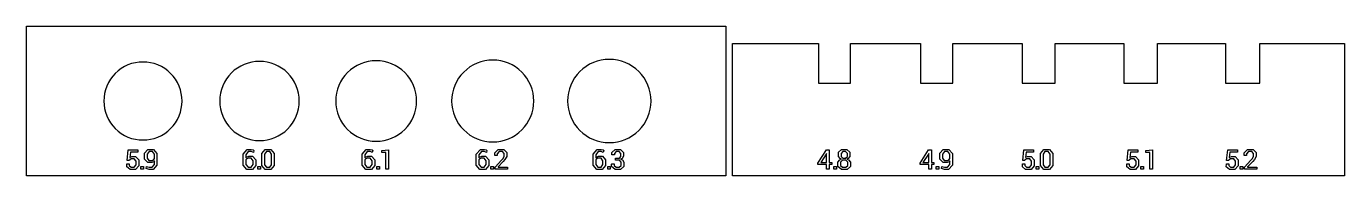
# Model space of a CAD drawing. Header units: millimetres. Extents: x 0 to 199, y 0 to 23.
import ezdxf

# ---------------------------------------------------------------- set-up
doc = ezdxf.new("R2010")
doc.units = ezdxf.units.MM
doc.layers.add('default', color=7, linetype='Continuous')
doc.layers.add('text', color=7, linetype='Continuous')

msp = doc.modelspace()

# ---------------------------------------------------------------- linework, layer by layer
at = {"layer": 'default'}
for points in [[(0, 0), (0, 22.6), (105.6, 22.6), (105.6, 0), (0, 0)], [(119.6, 20), (119.6, 14), (124.4, 14), (124.4, 20), (134.95, 20), (134.95, 14), (139.85, 14), (139.85, 20), (150.3, 20), (150.3, 14), (155.3, 14), (155.3, 20), (165.65, 20), (165.65, 14), (170.75, 14), (170.75, 20), (181, 20), (181, 14), (186.2, 14), (186.2, 20), (199, 20), (199, 0), (106.6, 0), (106.6, 20), (119.6, 20)], [(22.8, 14.08), (22.51, 14.58), (22.16, 15.04), (21.77, 15.47), (21.34, 15.86), (20.88, 16.21), (20.38, 16.5), (19.86, 16.75), (19.31, 16.95), (18.75, 17.09), (18.18, 17.17), (17.6, 17.2), (17.02, 17.17), (16.45, 17.09), (15.89, 16.95), (15.34, 16.75), (14.82, 16.5), (14.32, 16.21), (13.86, 15.86), (13.43, 15.47), (13.04, 15.04), (12.69, 14.58), (12.4, 14.08), (12.15, 13.56), (11.95, 13.01), (11.81, 12.45), (11.73, 11.88), (11.7, 11.3), (11.73, 10.72), (11.81, 10.15), (11.95, 9.59), (12.15, 9.04), (12.4, 8.52), (12.69, 8.02), (13.04, 7.56), (13.43, 7.13), (13.86, 6.74), (14.32, 6.39), (14.82, 6.1), (15.34, 5.85), (15.89, 5.65), (16.45, 5.51), (17.02, 5.43), (17.6, 5.4), (18.18, 5.43), (18.75, 5.51), (19.31, 5.65), (19.86, 5.85), (20.38, 6.1), (20.88, 6.39), (21.34, 6.74), (21.77, 7.13), (22.16, 7.56), (22.51, 8.02), (22.8, 8.52), (23.05, 9.04), (23.25, 9.59), (23.39, 10.15), (23.47, 10.72), (23.5, 11.3), (23.47, 11.88), (23.39, 12.45), (23.25, 13.01), (23.05, 13.56), (22.8, 14.08)], [(40.74, 13.6), (40.49, 14.13), (40.19, 14.63), (39.84, 15.11), (39.44, 15.54), (39.01, 15.94), (38.53, 16.29), (38.03, 16.59), (37.5, 16.84), (36.94, 17.04), (36.37, 17.18), (35.79, 17.27), (35.2, 17.3), (34.61, 17.27), (34.03, 17.18), (33.46, 17.04), (32.9, 16.84), (32.37, 16.59), (31.87, 16.29), (31.39, 15.94), (30.96, 15.54), (30.56, 15.11), (30.21, 14.63), (29.91, 14.13), (29.66, 13.6), (29.46, 13.04), (29.32, 12.47), (29.23, 11.89), (29.2, 11.3), (29.23, 10.71), (29.32, 10.13), (29.46, 9.56), (29.66, 9), (29.91, 8.47), (30.21, 7.97), (30.56, 7.49), (30.96, 7.06), (31.39, 6.66), (31.87, 6.31), (32.37, 6.01), (32.9, 5.76), (33.46, 5.56), (34.03, 5.42), (34.61, 5.33), (35.2, 5.3), (35.79, 5.33), (36.37, 5.42), (36.94, 5.56), (37.5, 5.76), (38.03, 6.01), (38.53, 6.31), (39.01, 6.66), (39.44, 7.06), (39.84, 7.49), (40.19, 7.97), (40.49, 8.47), (40.74, 9), (40.94, 9.56), (41.08, 10.13), (41.17, 10.71), (41.2, 11.3), (41.17, 11.89), (41.08, 12.47), (40.94, 13.04), (40.74, 13.6)], [(58.64, 13.07), (58.44, 13.63), (58.18, 14.18), (57.87, 14.69), (57.52, 15.17), (57.11, 15.61), (56.67, 16.02), (56.19, 16.37), (55.68, 16.68), (55.13, 16.94), (54.57, 17.14), (53.99, 17.28), (53.4, 17.37), (52.8, 17.4), (52.2, 17.37), (51.61, 17.28), (51.03, 17.14), (50.47, 16.94), (49.92, 16.68), (49.41, 16.37), (48.93, 16.02), (48.49, 15.61), (48.08, 15.17), (47.73, 14.69), (47.42, 14.18), (47.16, 13.63), (46.96, 13.07), (46.82, 12.49), (46.73, 11.9), (46.7, 11.3), (46.73, 10.7), (46.82, 10.11), (46.96, 9.53), (47.16, 8.97), (47.42, 8.42), (47.73, 7.91), (48.08, 7.43), (48.49, 6.99), (48.93, 6.58), (49.41, 6.23), (49.92, 5.92), (50.47, 5.66), (51.03, 5.46), (51.61, 5.32), (52.2, 5.23), (52.8, 5.2), (53.4, 5.23), (53.99, 5.32), (54.57, 5.46), (55.13, 5.66), (55.68, 5.92), (56.19, 6.23), (56.67, 6.58), (57.11, 6.99), (57.52, 7.43), (57.87, 7.91), (58.18, 8.42), (58.44, 8.97), (58.64, 9.53), (58.78, 10.11), (58.87, 10.7), (58.9, 11.3), (58.87, 11.9), (58.78, 12.49), (58.64, 13.07)], [(76.48, 12.51), (76.33, 13.1), (76.13, 13.67), (75.87, 14.22), (75.56, 14.74), (75.19, 15.23), (74.78, 15.68), (74.33, 16.09), (73.84, 16.46), (73.32, 16.77), (72.77, 17.03), (72.2, 17.23), (71.61, 17.38), (71.01, 17.47), (70.4, 17.5), (69.79, 17.47), (69.19, 17.38), (68.6, 17.23), (68.03, 17.03), (67.48, 16.77), (66.96, 16.46), (66.47, 16.09), (66.02, 15.68), (65.61, 15.23), (65.24, 14.74), (64.93, 14.22), (64.67, 13.67), (64.47, 13.1), (64.32, 12.51), (64.23, 11.91), (64.2, 11.3), (64.23, 10.69), (64.32, 10.09), (64.47, 9.5), (64.67, 8.93), (64.93, 8.38), (65.24, 7.86), (65.61, 7.37), (66.02, 6.92), (66.47, 6.51), (66.96, 6.14), (67.48, 5.83), (68.03, 5.57), (68.6, 5.37), (69.19, 5.22), (69.79, 5.13), (70.4, 5.1), (71.01, 5.13), (71.61, 5.22), (72.2, 5.37), (72.77, 5.57), (73.32, 5.83), (73.84, 6.14), (74.33, 6.51), (74.78, 6.92), (75.19, 7.37), (75.56, 7.86), (75.87, 8.38), (76.13, 8.93), (76.33, 9.5), (76.48, 10.09), (76.57, 10.69), (76.6, 11.3), (76.57, 11.91), (76.48, 12.51)], [(94.27, 11.92), (94.18, 12.53), (94.03, 13.13), (93.82, 13.71), (93.56, 14.27), (93.24, 14.8), (92.87, 15.3), (92.45, 15.75), (92, 16.17), (91.5, 16.54), (90.97, 16.86), (90.41, 17.12), (89.83, 17.33), (89.23, 17.48), (88.62, 17.57), (88, 17.6), (87.38, 17.57), (86.77, 17.48), (86.17, 17.33), (85.59, 17.12), (85.03, 16.86), (84.5, 16.54), (84, 16.17), (83.55, 15.75), (83.13, 15.3), (82.76, 14.8), (82.44, 14.27), (82.18, 13.71), (81.97, 13.13), (81.82, 12.53), (81.73, 11.92), (81.7, 11.3), (81.73, 10.68), (81.82, 10.07), (81.97, 9.47), (82.18, 8.89), (82.44, 8.33), (82.76, 7.8), (83.13, 7.3), (83.55, 6.85), (84, 6.43), (84.5, 6.06), (85.03, 5.74), (85.59, 5.48), (86.17, 5.27), (86.77, 5.12), (87.38, 5.03), (88, 5), (88.62, 5.03), (89.23, 5.12), (89.83, 5.27), (90.41, 5.48), (90.97, 5.74), (91.5, 6.06), (92, 6.43), (92.45, 6.85), (92.87, 7.3), (93.24, 7.8), (93.56, 8.33), (93.82, 8.89), (94.03, 9.47), (94.18, 10.07), (94.27, 10.68), (94.3, 11.3), (94.27, 11.92)]]:
    msp.add_lwpolyline(points, dxfattribs=at)
at = {"layer": 'text'}
for points in [[(15.72, 3.56), (15.63, 2.74), (15.72, 2.81), (15.94, 2.9), (16.09, 2.91), (16.49, 2.91), (16.96, 2.38), (16.96, 1.93), (16.96, 1.49), (16.49, 0.96), (16.04, 0.96), (15.67, 0.96), (15.17, 1.36), (15.18, 1.75), (15.19, 1.77), (15.54, 1.77), (15.54, 1.53), (15.82, 1.27), (16.04, 1.27), (16.29, 1.27), (16.56, 1.62), (16.56, 1.92), (16.56, 2.2), (16.28, 2.56), (16.04, 2.56), (15.8, 2.56), (15.6, 2.42), (15.55, 2.28), (15.22, 2.31), (15.39, 3.91), (16.85, 3.91), (16.85, 3.56), (15.72, 3.56)], [(19.23, 2.12), (18.94, 1.98), (18.76, 1.98), (18.33, 1.98), (17.84, 2.5), (17.84, 2.96), (17.84, 3.39), (18.36, 3.95), (18.74, 3.95), (19.2, 3.95), (19.72, 3.38), (19.72, 2.83), (19.72, 2.14), (19.72, 1.57), (19.15, 0.96), (18.69, 0.96), (18.54, 0.96), (18.22, 1.02), (18.1, 1.08), (18.16, 1.38), (18.27, 1.32), (18.53, 1.27), (18.69, 1.27), (18.98, 1.27), (19.33, 1.7), (19.33, 2.13), (19.33, 2.26), (19.23, 2.12)], [(19.33, 3.25), (19.03, 3.64), (18.75, 3.64), (18.54, 3.64), (18.23, 3.26), (18.23, 2.96), (18.23, 2.66), (18.51, 2.28), (18.76, 2.28), (18.97, 2.28), (19.26, 2.47), (19.33, 2.62), (19.33, 2.87), (19.33, 3.25)], [(34.17, 3.58), (33.95, 3.64), (33.81, 3.64), (33.5, 3.64), (33.12, 3.14), (33.12, 2.74), (33.12, 2.7), (33.24, 2.81), (33.57, 2.93), (33.76, 2.93), (34.15, 2.93), (34.62, 2.39), (34.62, 1.98), (34.62, 1.53), (34.12, 0.96), (33.71, 0.96), (33.28, 0.96), (32.72, 1.58), (32.72, 2.14), (32.72, 2.7), (32.72, 3.26), (33.35, 3.95), (33.81, 3.95), (33.96, 3.95), (34.25, 3.89), (34.35, 3.83), (34.27, 3.53), (34.17, 3.58)], [(33.12, 1.7), (33.46, 1.27), (33.71, 1.27), (33.95, 1.27), (34.22, 1.68), (34.22, 1.98), (34.22, 2.27), (33.93, 2.64), (33.68, 2.64), (33.47, 2.64), (33.19, 2.48), (33.12, 2.34), (33.12, 2.1), (33.12, 1.7)], [(35.56, 1.55), (35.56, 2.11), (35.56, 2.8), (35.56, 3.36), (36.06, 3.95), (36.48, 3.95), (36.92, 3.95), (37.41, 3.36), (37.41, 2.8), (37.41, 2.11), (37.41, 1.55), (36.92, 0.96), (36.49, 0.96), (36.06, 0.96), (35.56, 1.55)], [(35.95, 3.26), (35.95, 2.88), (35.95, 2.03), (35.95, 1.65), (36.23, 1.27), (36.49, 1.27), (36.75, 1.27), (37.02, 1.65), (37.02, 2.03), (37.02, 2.88), (37.02, 3.26), (36.75, 3.64), (36.48, 3.64), (36.23, 3.64), (35.95, 3.26)], [(52.13, 3.58), (51.91, 3.64), (51.77, 3.64), (51.46, 3.64), (51.07, 3.14), (51.07, 2.74), (51.07, 2.7), (51.2, 2.81), (51.53, 2.93), (51.72, 2.93), (52.11, 2.93), (52.58, 2.39), (52.58, 1.98), (52.58, 1.53), (52.08, 0.96), (51.67, 0.96), (51.24, 0.96), (50.68, 1.58), (50.68, 2.14), (50.68, 2.7), (50.68, 3.26), (51.31, 3.95), (51.77, 3.95), (51.92, 3.95), (52.21, 3.89), (52.31, 3.83), (52.22, 3.53), (52.13, 3.58)], [(51.07, 1.7), (51.41, 1.27), (51.67, 1.27), (51.91, 1.27), (52.18, 1.68), (52.18, 1.98), (52.18, 2.27), (51.89, 2.64), (51.63, 2.64), (51.43, 2.64), (51.15, 2.48), (51.07, 2.34), (51.07, 2.1), (51.07, 1.7)], [(53.66, 3.8), (54.65, 3.91), (54.65, 1), (54.26, 1), (54.26, 3.53), (53.66, 3.52), (53.66, 3.8)], [(69.35, 3.58), (69.13, 3.64), (68.99, 3.64), (68.68, 3.64), (68.29, 3.14), (68.29, 2.74), (68.29, 2.7), (68.42, 2.81), (68.75, 2.93), (68.94, 2.93), (69.33, 2.93), (69.8, 2.39), (69.8, 1.98), (69.8, 1.53), (69.3, 0.96), (68.89, 0.96), (68.46, 0.96), (67.9, 1.58), (67.9, 2.14), (67.9, 2.7), (67.9, 3.26), (68.53, 3.95), (68.99, 3.95), (69.14, 3.95), (69.43, 3.89), (69.53, 3.83), (69.44, 3.53), (69.35, 3.58)], [(68.29, 1.7), (68.63, 1.27), (68.89, 1.27), (69.13, 1.27), (69.4, 1.68), (69.4, 1.98), (69.4, 2.27), (69.11, 2.64), (68.85, 2.64), (68.65, 2.64), (68.37, 2.48), (68.29, 2.34), (68.29, 2.1), (68.29, 1.7)], [(71.96, 2.62), (72.14, 2.95), (72.14, 3.13), (72.14, 3.35), (71.89, 3.64), (71.68, 3.64), (71.37, 3.64), (71.09, 3.33), (71.09, 3.05), (70.71, 3.05), (70.71, 3.07), (70.7, 3.44), (71.22, 3.95), (71.68, 3.95), (72.07, 3.95), (72.53, 3.5), (72.53, 3.14), (72.53, 2.9), (72.25, 2.43), (72, 2.15), (71.23, 1.32), (71.24, 1.31), (72.64, 1.31), (72.64, 1), (70.75, 1), (70.75, 1.27), (71.7, 2.33), (71.96, 2.62)], [(86.99, 3.58), (86.77, 3.64), (86.63, 3.64), (86.32, 3.64), (85.94, 3.14), (85.94, 2.74), (85.94, 2.7), (86.06, 2.81), (86.39, 2.93), (86.58, 2.93), (86.97, 2.93), (87.44, 2.39), (87.44, 1.98), (87.44, 1.53), (86.94, 0.96), (86.53, 0.96), (86.1, 0.96), (85.54, 1.58), (85.54, 2.14), (85.54, 2.7), (85.54, 3.26), (86.17, 3.95), (86.63, 3.95), (86.78, 3.95), (87.07, 3.89), (87.17, 3.83), (87.09, 3.53), (86.99, 3.58)], [(85.94, 1.7), (86.28, 1.27), (86.53, 1.27), (86.77, 1.27), (87.04, 1.68), (87.04, 1.98), (87.04, 2.27), (86.75, 2.64), (86.5, 2.64), (86.29, 2.64), (86.01, 2.48), (85.94, 2.34), (85.94, 2.1), (85.94, 1.7)], [(89.75, 3.13), (89.75, 3.38), (89.51, 3.64), (89.26, 3.64), (89.03, 3.64), (88.76, 3.37), (88.76, 3.15), (88.38, 3.15), (88.37, 3.16), (88.36, 3.49), (88.86, 3.95), (89.26, 3.95), (89.67, 3.95), (90.15, 3.52), (90.15, 3.13), (90.15, 2.95), (89.93, 2.59), (89.71, 2.49), (89.97, 2.41), (90.19, 2.04), (90.19, 1.81), (90.19, 1.41), (89.67, 0.96), (89.26, 0.96), (88.87, 0.96), (88.34, 1.39), (88.35, 1.76), (88.36, 1.77), (88.74, 1.77), (88.74, 1.54), (89.02, 1.27), (89.26, 1.27), (89.51, 1.27), (89.8, 1.54), (89.8, 1.8), (89.8, 2.07), (89.55, 2.33), (89.27, 2.33), (88.93, 2.33), (88.93, 2.64), (89.27, 2.64), (89.54, 2.64), (89.75, 2.9), (89.75, 3.13)], [(120.79, 1), (120.79, 1.67), (119.49, 1.67), (119.49, 1.89), (120.77, 3.91), (121.19, 3.91), (121.19, 1.98), (121.59, 1.98), (121.59, 1.67), (121.19, 1.67), (121.19, 1), (120.79, 1)], [(119.91, 1.98), (120.79, 1.98), (120.79, 3.35), (120.78, 3.35), (120.74, 3.25), (119.91, 1.98)], [(124.4, 1.79), (124.4, 1.38), (123.88, 0.96), (123.46, 0.96), (123.03, 0.96), (122.51, 1.38), (122.51, 1.79), (122.51, 2.03), (122.8, 2.41), (123.06, 2.5), (122.84, 2.58), (122.59, 2.92), (122.59, 3.15), (122.59, 3.54), (123.06, 3.95), (123.45, 3.95), (123.84, 3.95), (124.32, 3.54), (124.32, 3.15), (124.32, 2.92), (124.07, 2.58), (123.85, 2.5), (124.1, 2.41), (124.4, 2.03), (124.4, 1.79)], [(122.9, 1.8), (122.9, 1.55), (123.21, 1.27), (123.46, 1.27), (123.7, 1.27), (124.01, 1.55), (124.01, 1.8), (124.01, 2.04), (123.7, 2.34), (123.45, 2.34), (123.21, 2.34), (122.9, 2.04), (122.9, 1.8)], [(122.98, 3.37), (122.98, 3.14), (122.98, 2.92), (123.25, 2.65), (123.46, 2.65), (123.67, 2.65), (123.93, 2.92), (123.93, 3.14), (123.93, 3.36), (123.66, 3.64), (123.45, 3.64), (123.24, 3.64), (122.98, 3.37)], [(136.22, 1), (136.22, 1.67), (134.91, 1.67), (134.91, 1.89), (136.19, 3.91), (136.61, 3.91), (136.61, 1.98), (137.01, 1.98), (137.01, 1.67), (136.61, 1.67), (136.61, 1), (136.22, 1)], [(135.33, 1.98), (136.22, 1.98), (136.22, 3.35), (136.21, 3.35), (136.17, 3.25), (135.33, 1.98)], [(139.29, 2.12), (138.99, 1.98), (138.81, 1.98), (138.39, 1.98), (137.9, 2.5), (137.9, 2.96), (137.9, 3.39), (138.42, 3.95), (138.8, 3.95), (139.25, 3.95), (139.78, 3.38), (139.78, 2.83), (139.78, 2.14), (139.78, 1.57), (139.21, 0.96), (138.75, 0.96), (138.6, 0.96), (138.28, 1.02), (138.15, 1.08), (138.21, 1.38), (138.33, 1.32), (138.59, 1.27), (138.75, 1.27), (139.04, 1.27), (139.39, 1.7), (139.39, 2.13), (139.39, 2.26), (139.29, 2.12)], [(139.39, 3.25), (139.09, 3.64), (138.81, 3.64), (138.59, 3.64), (138.29, 3.26), (138.29, 2.96), (138.29, 2.66), (138.57, 2.28), (138.81, 2.28), (139.03, 2.28), (139.32, 2.47), (139.39, 2.62), (139.39, 2.87), (139.39, 3.25)], [(150.91, 3.56), (150.81, 2.74), (150.9, 2.81), (151.13, 2.9), (151.28, 2.91), (151.68, 2.91), (152.14, 2.38), (152.14, 1.93), (152.14, 1.49), (151.67, 0.96), (151.22, 0.96), (150.85, 0.96), (150.36, 1.36), (150.37, 1.75), (150.37, 1.77), (150.73, 1.77), (150.73, 1.53), (151, 1.27), (151.22, 1.27), (151.47, 1.27), (151.75, 1.62), (151.75, 1.92), (151.75, 2.2), (151.47, 2.56), (151.22, 2.56), (150.99, 2.56), (150.78, 2.42), (150.73, 2.28), (150.41, 2.31), (150.57, 3.91), (152.03, 3.91), (152.03, 3.56), (150.91, 3.56)], [(153.08, 1.55), (153.08, 2.11), (153.08, 2.8), (153.08, 3.36), (153.58, 3.95), (154.01, 3.95), (154.44, 3.95), (154.94, 3.36), (154.94, 2.8), (154.94, 2.11), (154.94, 1.55), (154.44, 0.96), (154.01, 0.96), (153.58, 0.96), (153.08, 1.55)], [(153.48, 3.26), (153.48, 2.88), (153.48, 2.03), (153.48, 1.65), (153.75, 1.27), (154.01, 1.27), (154.27, 1.27), (154.54, 1.65), (154.54, 2.03), (154.54, 2.88), (154.54, 3.26), (154.27, 3.64), (154.01, 3.64), (153.75, 3.64), (153.48, 3.26)], [(166.67, 3.56), (166.57, 2.74), (166.66, 2.81), (166.89, 2.9), (167.04, 2.91), (167.44, 2.91), (167.9, 2.38), (167.9, 1.93), (167.9, 1.49), (167.43, 0.96), (166.98, 0.96), (166.61, 0.96), (166.12, 1.36), (166.13, 1.75), (166.13, 1.77), (166.49, 1.77), (166.49, 1.53), (166.76, 1.27), (166.98, 1.27), (167.23, 1.27), (167.51, 1.62), (167.51, 1.92), (167.51, 2.2), (167.23, 2.56), (166.98, 2.56), (166.75, 2.56), (166.54, 2.42), (166.49, 2.28), (166.16, 2.31), (166.33, 3.91), (167.79, 3.91), (167.79, 3.56), (166.67, 3.56)], [(168.99, 3.8), (169.98, 3.91), (169.98, 1), (169.58, 1), (169.58, 3.53), (168.99, 3.52), (168.99, 3.8)], [(181.69, 3.56), (181.59, 2.74), (181.68, 2.81), (181.91, 2.9), (182.06, 2.91), (182.46, 2.91), (182.92, 2.38), (182.92, 1.93), (182.92, 1.49), (182.45, 0.96), (182, 0.96), (181.63, 0.96), (181.14, 1.36), (181.15, 1.75), (181.15, 1.77), (181.51, 1.77), (181.51, 1.53), (181.78, 1.27), (182, 1.27), (182.25, 1.27), (182.53, 1.62), (182.53, 1.92), (182.53, 2.2), (182.25, 2.56), (182, 2.56), (181.77, 2.56), (181.56, 2.42), (181.51, 2.28), (181.18, 2.31), (181.35, 3.91), (182.81, 3.91), (182.81, 3.56), (181.69, 3.56)], [(185.08, 2.62), (185.26, 2.95), (185.26, 3.13), (185.26, 3.35), (185.01, 3.64), (184.8, 3.64), (184.5, 3.64), (184.21, 3.33), (184.21, 3.05), (183.83, 3.05), (183.83, 3.07), (183.82, 3.44), (184.34, 3.95), (184.8, 3.95), (185.19, 3.95), (185.66, 3.5), (185.66, 3.14), (185.66, 2.9), (185.38, 2.43), (185.12, 2.15), (184.36, 1.32), (184.36, 1.31), (185.76, 1.31), (185.76, 1), (183.87, 1), (183.87, 1.27), (184.83, 2.33), (185.08, 2.62)], [(17.67, 1), (17.28, 1), (17.28, 1.4), (17.67, 1.4), (17.67, 1)], [(35.33, 1.4), (35.33, 1), (34.94, 1), (34.94, 1.4), (35.33, 1.4)], [(53.29, 1), (52.9, 1), (52.9, 1.4), (53.29, 1.4), (53.29, 1)], [(70.51, 1), (70.12, 1), (70.12, 1.4), (70.51, 1.4), (70.51, 1)], [(88.15, 1), (87.76, 1), (87.76, 1.4), (88.15, 1.4), (88.15, 1)], [(122.3, 1), (121.91, 1), (121.91, 1.4), (122.3, 1.4), (122.3, 1)], [(137.73, 1.4), (137.73, 1), (137.34, 1), (137.34, 1.4), (137.73, 1.4)], [(152.86, 1), (152.46, 1), (152.46, 1.4), (152.86, 1.4), (152.86, 1)], [(168.62, 1), (168.22, 1), (168.22, 1.4), (168.62, 1.4), (168.62, 1)], [(183.64, 1), (183.24, 1), (183.24, 1.4), (183.64, 1.4), (183.64, 1)]]:
    msp.add_lwpolyline(points, dxfattribs=at)

doc.saveas('drawing.dxf')
